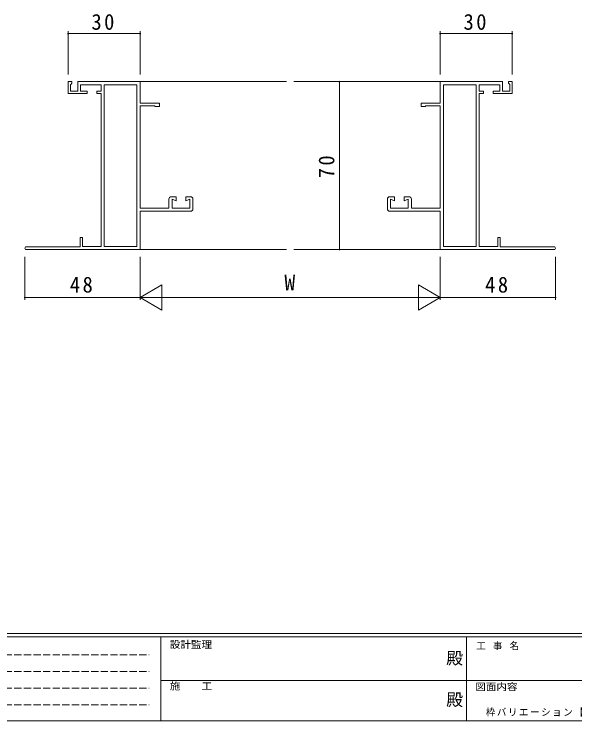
# Model space of a CAD drawing. Units: millimetres on the paper. Extents: x -420 to 373, y -297 to 267.
# Drawn here: x -221.2 to 12.4, y -297 to -2.5 of the extents above; entities that cross this region are included whole.
import ezdxf
from ezdxf.enums import TextEntityAlignment as Align

# ---------------------------------------------------------------- set-up
doc = ezdxf.new("R2010")
doc.units = ezdxf.units.MM
doc.linetypes.add('DASHED3', pattern=[4, 3, -1])
for name, color, linetype, lineweight in [('0-1_YKK_ZWAK', 7, 'Continuous', 9), ('0-3_YKK_11', 7, 'Continuous', 9), ('0-4_YKK_12', 2, 'Continuous', 9), ('0-5_YKK_D', 6, 'Continuous', 9)]:
    doc.layers.add(name, color=color, linetype=linetype, lineweight=lineweight)
doc.layers.add('0-2_USER1', color=2, linetype='Continuous')
doc.styles.add('ＭＳ ゴシック', font='')
doc.styles.get('ＭＳ ゴシック').set_extended_font_data('MS Gothic')

msp = doc.modelspace()

# ---------------------------------------------------------------- linework, layer by layer
at = {"layer": '0-1_YKK_ZWAK'}
for p, q in [((352.3, -260.575), (-417.7, -260.575)), ((314.5, -261.975), (-417.7, -261.975)), ((-160.1, -261.975), (-160.1, -296.975)), ((-32.7, -261.975), (-32.7, -296.975)), ((-160.1, -280.175), (-31.3, -280.175)), ((-31.3, -280.175), (97.5, -280.175)), ((-417.7, -296.975), (314.5, -296.975))]:
    msp.add_line(p, q, dxfattribs=at)
at = {"layer": '0-1_YKK_ZWAK', "linetype": 'DASHED3'}
for p, q in [((-413.101, -269.488), (-164.909, -269.488)), ((-413.101, -276.416), (-164.909, -276.416)), ((-413.101, -283.345), (-164.909, -283.345)), ((-413.101, -290.274), (-164.909, -290.274))]:
    msp.add_line(p, q, dxfattribs=at)
at = {"layer": '0-3_YKK_11'}
for p, q in [((-198.688, -30.575), (-198.688, -35.575)), ((-197.188, -30.575), (-198.688, -30.575)), ((-197.688, -31.775), (-197.488, -31.575)), ((-197.688, -34.575), (-197.688, -31.775)), ((-197.488, -31.575), (-197.188, -31.275)), ((-197.188, -31.275), (-197.188, -30.575)), ((-194.688, -30.575), (-194.688, -34.575)), ((-168.688, -30.575), (-194.688, -30.575)), ((-193.488, -31.875), (-184.888, -31.875)), ((-193.488, -34.575), (-193.488, -31.875)), ((-184.888, -31.875), (-184.888, -34.575)), ((-183.688, -99.275), (-183.688, -31.875)), ((-183.688, -31.875), (-170.088, -31.875)), ((-183.688, -99.275), (-183.688, -31.875)), ((-170.088, -31.875), (-170.088, -99.275)), ((-168.688, -39.575), (-168.688, -30.575)), ((-43.687, -30.575), (-17.687, -30.575)), ((-43.687, -39.575), (-43.687, -30.575)), ((-42.287, -31.875), (-42.287, -99.275)), ((-28.687, -31.875), (-42.287, -31.875)), ((-28.687, -99.275), (-28.687, -31.875)), ((-28.687, -99.275), (-28.687, -31.875)), ((-27.487, -31.875), (-27.487, -34.575)), ((-18.887, -31.875), (-27.487, -31.875)), ((-18.887, -34.575), (-18.887, -31.875)), ((-17.687, -30.575), (-17.687, -34.575)), ((-15.187, -30.575), (-13.687, -30.575)), ((-15.187, -31.275), (-15.187, -30.575)), ((-14.887, -31.575), (-15.187, -31.275)), ((-14.687, -31.775), (-14.887, -31.575)), ((-14.687, -34.575), (-14.687, -31.775)), ((-13.687, -30.575), (-13.687, -35.575)), ((-194.688, -34.575), (-197.688, -34.575)), ((-190.688, -34.575), (-193.488, -34.575)), ((-190.688, -35.575), (-190.688, -34.575)), ((-186.688, -34.575), (-186.688, -35.575)), ((-184.888, -34.575), (-186.688, -34.575)), ((-27.487, -34.575), (-25.687, -34.575)), ((-25.687, -34.575), (-25.687, -35.575)), ((-21.687, -34.575), (-18.887, -34.575)), ((-21.687, -35.575), (-21.687, -34.575)), ((-17.687, -34.575), (-14.687, -34.575)), ((-198.688, -35.575), (-190.688, -35.575)), ((-186.688, -35.575), (-184.888, -35.575)), ((-184.888, -35.575), (-184.888, -99.275)), ((-25.687, -35.575), (-27.487, -35.575)), ((-27.487, -35.575), (-27.487, -99.275)), ((-13.687, -35.575), (-21.687, -35.575)), ((-160.688, -39.575), (-168.688, -39.575)), ((-168.688, -40.675), (-162.688, -40.675)), ((-168.688, -83.275), (-168.688, -40.675)), ((-162.688, -40.675), (-162.388, -40.975)), ((-162.388, -40.975), (-160.688, -40.975)), ((-160.688, -40.975), (-160.688, -39.575)), ((-51.687, -39.575), (-43.687, -39.575)), ((-51.687, -40.975), (-51.687, -39.575)), ((-49.987, -40.975), (-51.687, -40.975)), ((-49.687, -40.675), (-49.987, -40.975)), ((-43.687, -40.675), (-49.687, -40.675)), ((-43.687, -83.275), (-43.687, -40.675)), ((-153.688, -78.575), (-155.688, -78.575)), ((-153.688, -80.194), (-153.688, -78.575)), ((-149.688, -78.575), (-149.688, -80.194)), ((-147.688, -78.575), (-149.688, -78.575)), ((-64.687, -78.575), (-62.687, -78.575)), ((-62.687, -78.575), (-62.687, -80.194)), ((-58.687, -78.575), (-56.687, -78.575)), ((-58.687, -80.194), (-58.687, -78.575)), ((-156.688, -79.575), (-156.688, -83.275)), ((-155.388, -79.575), (-153.688, -80.194)), ((-155.388, -83.275), (-155.388, -79.575)), ((-149.688, -80.194), (-147.988, -79.575)), ((-147.988, -79.575), (-147.988, -83.275)), ((-146.688, -83.575), (-146.688, -79.575)), ((-65.687, -83.575), (-65.687, -79.575)), ((-64.387, -79.575), (-64.387, -83.275)), ((-62.687, -80.194), (-64.387, -79.575)), ((-56.987, -79.575), (-58.687, -80.194)), ((-56.987, -83.275), (-56.987, -79.575)), ((-55.687, -79.575), (-55.687, -83.275)), ((-156.688, -83.275), (-168.688, -83.275)), ((-168.688, -84.575), (-147.688, -84.575)), ((-168.688, -100.575), (-168.688, -84.575)), ((-147.988, -83.275), (-155.388, -83.275)), ((-43.687, -84.575), (-64.687, -84.575)), ((-64.387, -83.275), (-56.987, -83.275)), ((-55.687, -83.275), (-43.687, -83.275)), ((-43.687, -100.575), (-43.687, -84.575)), ((-193.688, -95.575), (-193.688, -99.375)), ((-192.688, -95.575), (-193.688, -95.575)), ((-192.688, -99.275), (-192.688, -95.575)), ((-19.687, -95.575), (-18.687, -95.575)), ((-19.687, -99.275), (-19.687, -95.575)), ((-18.687, -95.575), (-18.687, -99.375)), ((-193.688, -99.375), (-216.088, -99.375)), ((-184.888, -99.275), (-192.688, -99.275)), ((-170.088, -99.275), (-183.688, -99.275)), ((-42.287, -99.275), (-28.687, -99.275)), ((-27.487, -99.275), (-19.687, -99.275)), ((-18.687, -99.375), (3.713, -99.375)), ((-216.088, -100.575), (-168.688, -100.575)), ((3.713, -100.575), (-43.687, -100.575))]:
    msp.add_line(p, q, dxfattribs=at)
for centre, radius, start, end in [((-155.688, -79.575), 1, 90.00003, 180.00002), ((-147.688, -79.575), 1, 0, 89.99998), ((-64.687, -79.575), 1, 90, 179.99998), ((-56.687, -79.575), 1, 359.99997, 89.99995), ((-147.688, -83.575), 1, 269.99997, 359.99995), ((-64.687, -83.575), 1, 180.00003, 270.00002), ((-216.088, -99.975), 0.6, 89.99998, 270), ((3.713, -99.975), 0.6, 269.99998, 90)]:
    msp.add_arc(centre, radius, start, end, dxfattribs=at)
at = {"layer": '0-4_YKK_12'}
for p, q in [((-168.688, -30.575), (-107.687, -30.575)), ((-168.688, -30.575), (-107.687, -30.575)), ((-104.687, -30.575), (-43.687, -30.575)), ((-104.687, -30.575), (-43.687, -30.575)), ((-168.688, -100.575), (-107.687, -100.575)), ((-168.688, -100.575), (-107.687, -100.575)), ((-104.687, -100.575), (-43.687, -100.575)), ((-104.687, -100.575), (-43.687, -100.575))]:
    msp.add_line(p, q, dxfattribs=at)
at = {"layer": '0-5_YKK_D'}
for p, q in [((-198.688, -27.575), (-198.688, -9.575)), ((-198.688, -27.575), (-198.688, -9.575)), ((-198.688, -10.575), (-168.688, -10.575)), ((-198.688, -10.575), (-168.688, -10.575)), ((-168.688, -27.575), (-168.688, -9.575)), ((-168.688, -27.575), (-168.688, -9.575)), ((-43.687, -27.575), (-43.687, -9.575)), ((-43.687, -27.575), (-43.687, -9.575)), ((-43.687, -10.575), (-13.687, -10.575)), ((-43.687, -10.575), (-13.687, -10.575)), ((-13.687, -27.575), (-13.687, -9.575)), ((-13.687, -27.575), (-13.687, -9.575)), ((-57.187, -30.575), (-86.687, -30.575)), ((-57.187, -30.575), (-86.687, -30.575)), ((-85.687, -30.575), (-85.687, -100.575)), ((-85.687, -30.575), (-85.687, -100.575)), ((-57.187, -100.575), (-86.687, -100.575)), ((-57.187, -100.575), (-86.687, -100.575)), ((-216.688, -103.575), (-216.688, -121.575)), ((-168.688, -103.575), (-168.688, -121.575)), ((-168.688, -103.575), (-168.688, -121.575)), ((-43.687, -103.575), (-43.687, -121.575)), ((-43.687, -103.575), (-43.687, -121.575)), ((-43.687, -103.575), (-43.687, -121.575)), ((4.313, -103.575), (4.313, -121.575)), ((4.313, -103.575), (4.313, -121.575)), ((-168.688, -120.575), (-159.595, -115.325)), ((-159.595, -125.825), (-159.595, -115.325)), ((-52.78, -115.325), (-52.78, -125.825)), ((-43.687, -120.575), (-52.78, -115.325)), ((-216.688, -120.575), (-168.688, -120.575)), ((-168.688, -120.575), (-150.501, -120.575)), ((-168.688, -120.575), (-159.595, -125.825)), ((-158.188, -120.575), (-54.187, -120.575)), ((-43.687, -120.575), (-61.873, -120.575)), ((-43.687, -120.575), (-52.78, -125.825)), ((-43.687, -120.575), (4.313, -120.575)), ((-43.687, -120.575), (4.313, -120.575))]:
    msp.add_line(p, q, dxfattribs=at)
for centre, start, end in [((-198.688, -10.575), 0, 180), ((-198.688, -10.575), 0, 180), ((-198.688, -10.575), 180, 0), ((-198.688, -10.575), 180, 0), ((-168.688, -10.575), 0, 180), ((-168.688, -10.575), 0, 180), ((-168.688, -10.575), 180, 0), ((-168.688, -10.575), 180, 0), ((-43.687, -10.575), 0, 180), ((-43.687, -10.575), 0, 180), ((-43.687, -10.575), 180, 0), ((-43.687, -10.575), 180, 0), ((-13.687, -10.575), 0, 180), ((-13.687, -10.575), 0, 180), ((-13.687, -10.575), 180, 0), ((-13.687, -10.575), 180, 0), ((-85.687, -30.575), 90, 270), ((-85.687, -30.575), 90, 270), ((-85.687, -30.575), 270, 90), ((-85.687, -30.575), 270, 90), ((-85.687, -100.575), 90, 270), ((-85.687, -100.575), 90, 270), ((-85.687, -100.575), 270, 90), ((-85.687, -100.575), 270, 90), ((-216.688, -120.575), 0, 180), ((-216.688, -120.575), 180, 0), ((4.313, -120.575), 0, 180), ((4.313, -120.575), 0, 180), ((4.313, -120.575), 180, 0), ((4.313, -120.575), 180, 0)]:
    msp.add_arc(centre, 0.159, start, end, dxfattribs=at)

# ---------------------------------------------------------------- texts
at = {"layer": '0-1_YKK_ZWAK', "style": 'ＭＳ ゴシック', "width": 1.1}
for s, p in [('設計監理', (-156.331, -267.508)), ('施\u3000\u3000工', (-156.331, -284.83)), ('図面内容', (-29.083, -285.124))]:
    msp.add_text(s, height=2.933, dxfattribs=at).set_placement(p, align=Align.BOTTOM_LEFT)
at = {"layer": '0-1_YKK_ZWAK', "color": 2, "style": 'ＭＳ ゴシック'}
for p in [(-41.182, -274.932), (-41.182, -292.253)]:
    msp.add_text('殿', height=5.132, dxfattribs=at).set_placement(p, align=Align.BOTTOM_LEFT)
at = {"layer": '0-1_YKK_ZWAK', "insert": (-28.688, -267.508), "char_height": 2.933, "attachment_point": 7, "style": 'ＭＳ ゴシック'}
msp.add_mtext('\\T1.16;工\\~事\\~名', dxfattribs=at)
at = {"layer": '0-2_USER1', "color": 7, "insert": (-24.683, -295.6), "char_height": 2.933, "attachment_point": 7, "style": 'ＭＳ ゴシック'}
msp.add_mtext('\\T1.15;枠バリエーション【プロジェクト系】(84)～(85)', dxfattribs=at)
at = {"layer": '0-5_YKK_D', "style": 'ＭＳ ゴシック'}
msp.add_text('W', height=6.598, dxfattribs=at).set_placement((-108.587, -119.575), align=Align.BOTTOM_LEFT)
at = {"layer": '0-5_YKK_D', "char_height": 6.598, "attachment_point": 7, "style": 'ＭＳ ゴシック'}
for s, insert in [('\\T1.24;\\W0.95;30', (-188.968, -9.075)), ('\\T1.24;\\W0.95;30', (-188.968, -9.075)), ('\\T1.24;\\W0.95;30', (-33.967, -9.075)), ('\\T1.24;\\W0.95;30', (-33.967, -9.075)), ('\\T1.24;\\W0.95;48', (-197.968, -118.575)), ('\\T1.24;\\W0.95;48', (-24.967, -118.575)), ('\\T1.24;\\W0.95;48', (-24.967, -118.575))]:
    msp.add_mtext(s, dxfattribs=dict(at, insert=insert))
at = {"layer": '0-5_YKK_D', "insert": (-87.687, -70.855), "char_height": 6.598, "attachment_point": 7, "rotation": 90, "style": 'ＭＳ ゴシック'}
msp.add_mtext('\\T1.24;\\W0.95;70', dxfattribs=at)
msp.add_mtext('\\T1.24;\\W0.95;70', dxfattribs=at)

doc.saveas('drawing.dxf')
